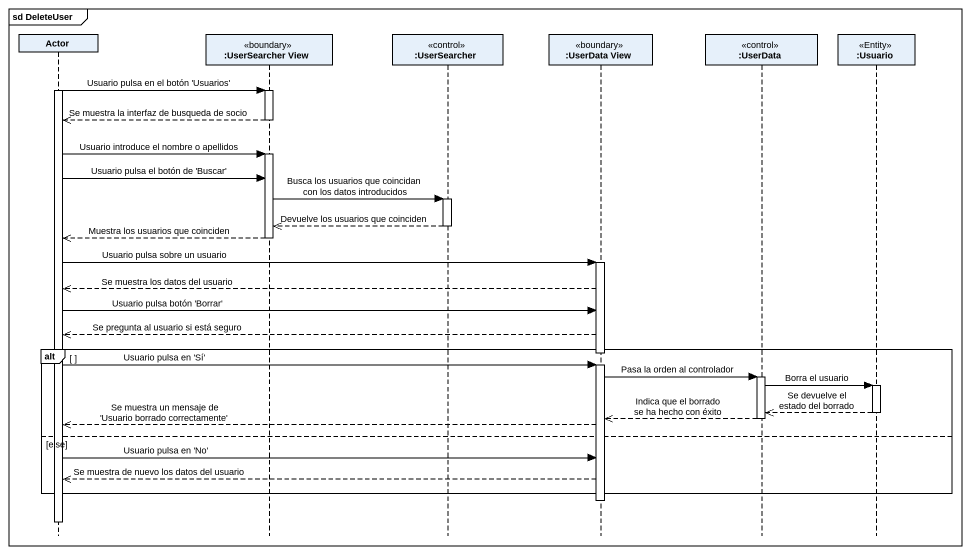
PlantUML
@startuml
mainframe sd DeleteUser
hide footbox
participant "Actor" as Actor_
participant ":UserSearcher View" as UserSearcher_View <<boundary>>
participant ":UserSearcher" as UserSearcher <<control>>
participant ":UserData View" as UserData_View <<boundary>>
participant ":UserData" as UserData <<control>>
participant ":Usuario" as Usuario <<Entity>>

activate Actor_
Actor_ -> UserSearcher_View : Usuario pulsa en el botón 'Usuarios'
activate UserSearcher_View
UserSearcher_View -->> Actor_ : Se muestra la interfaz de busqueda de socio
deactivate UserSearcher_View
Actor_ -> UserSearcher_View : Usuario introduce el nombre o apellidos
activate UserSearcher_View
Actor_ -> UserSearcher_View : Usuario pulsa el botón de 'Buscar'
UserSearcher_View -> UserSearcher : Busca los usuarios que coincidan con los datos introducidos
activate UserSearcher
UserSearcher -->> UserSearcher_View : Devuelve los usuarios que coinciden
deactivate UserSearcher
UserSearcher_View -->> Actor_ : Muestra los usuarios que coinciden
deactivate UserSearcher_View
Actor_ -> UserData_View : Usuario pulsa sobre un usuario
activate UserData_View
UserData_View -->> Actor_ : Se muestra los datos del usuario
Actor_ -> UserData_View : Usuario pulsa botón 'Borrar'
UserData_View -->> Actor_ : Se pregunta al usuario si está seguro
alt
  deactivate UserData_View
  Actor_ -> UserData_View : Usuario pulsa en 'Sí'
  activate UserData_View
  UserData_View -> UserData : Pasa la orden al controlador
  activate UserData
  UserData -> Usuario : Borra el usuario
  activate Usuario
  Usuario -->> UserData : Se devuelve el estado del borrado
  deactivate Usuario
  UserData -->> UserData_View : Indica que el borrado se ha hecho con éxito
  deactivate UserData
  UserData_View -->> Actor_ : Se muestra un mensaje de 'Usuario borrado correctamente'
else else
  Actor_ -> UserData_View : Usuario pulsa en 'No'
  UserData_View -->> Actor_ : Se muestra de nuevo los datos del usuario
end
deactivate UserData_View
deactivate Actor_
@enduml
